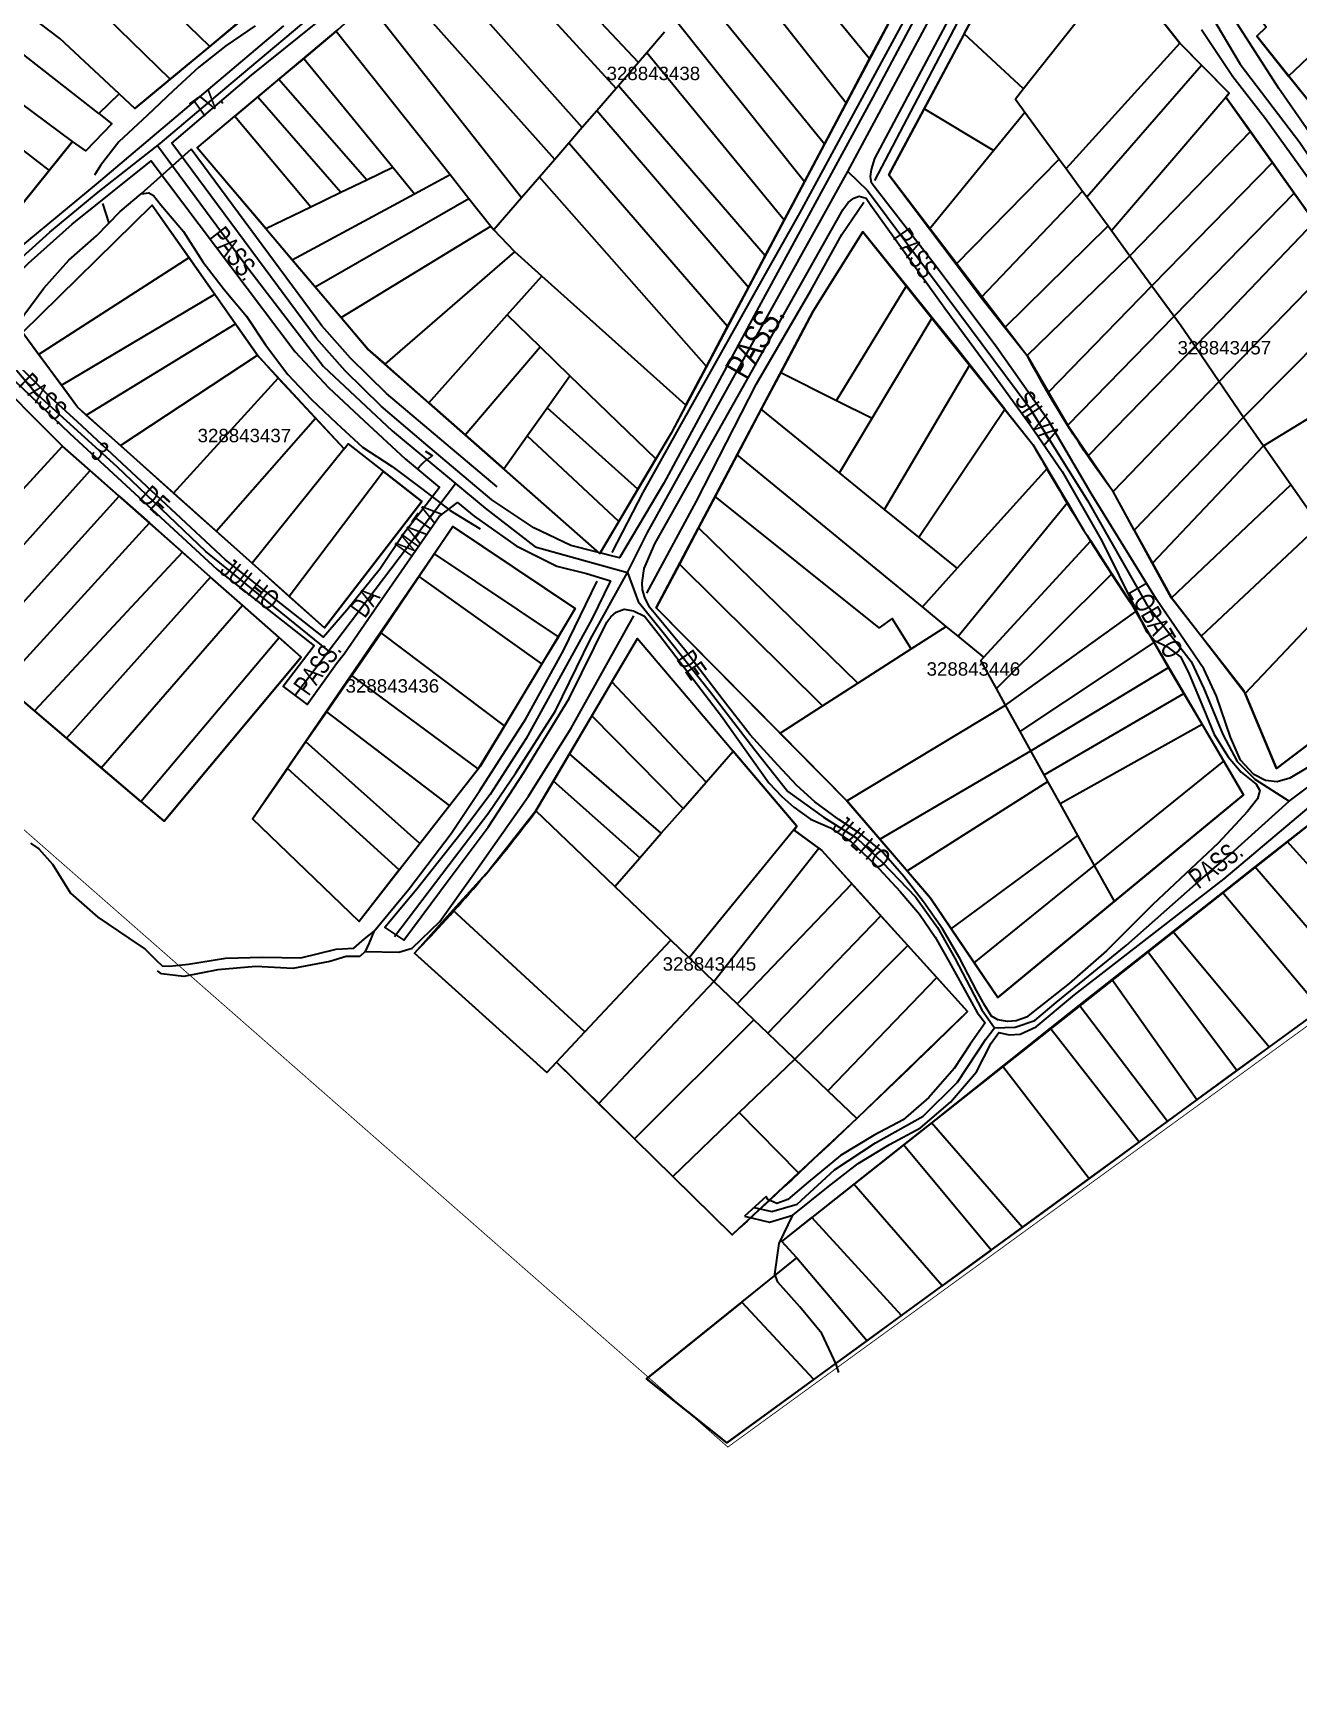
# Model space of a CAD drawing. Extents: x 206155 to 208014, y 4847439 to 4850017.
# Drawn here: x 206524.6 to 206713.7, y 4849320.9 to 4849569.2 of the extents above; entities that cross this region are included whole.
import ezdxf
from ezdxf.enums import TextEntityAlignment as Align

# ---------------------------------------------------------------- set-up
doc = ezdxf.new("R2010")
doc.units = 0
doc.header["$LTSCALE"] = 1.5
doc.header["$MEASUREMENT"] = 0
for name, color, linetype in [('CD-MALHA-LOTES', 40, 'CONTINUOUS'), ('CD_TXT_QUADRA', 7, 'CONTINUOUS'), ('HD-CURSO-PERENE', 170, 'CONTINUOUS'), ('HD-VALAS-DRENOS', 170, 'CONTINUOUS'), ('LM-LIM-SETOR-FISCAL', 7, 'CONTINUOUS'), ('RU-QUADRAS', 6, 'CONTINUOUS'), ('SV-CAMINHO-TRILHA', 20, 'CONTINUOUS'), ('SV-EIXO-RUA-N-PAV', 6, 'CONTINUOUS'), ('SV-RUA-NAO-PAV-S-GUIA-C-GUIA', 7, 'CONTINUOUS'), ('SV-TXT-RUA-N-PAV-S-GUIA-C-GUIA', 7, 'CONTINUOUS')]:
    doc.layers.add(name, color=color, linetype=linetype)
doc.styles.add('3288-43-2D_TXT$0$ARIAL', font='ARIAL.TTF')
doc.styles.add('ARIAL', font='ARIAL.TTF')
doc.linetypes.add('Limite', pattern='A,20,-3,[130,ltypeshp.shx,S=6.35,R=0,X=0,Y=0],-3,20', length=46)

msp = doc.modelspace()

# ---------------------------------------------------------------- linework, layer by layer
at = {"layer": 'CD-MALHA-LOTES'}
for points in [[(206663.82, 4849569.07), (206676.42, 4849592.59), (206687.08, 4849579.04)], [(206615.14, 4849564.79), (206592.08, 4849589.34)], [(206611.78, 4849560.9), (206588.62, 4849586.24)], [(206649.67, 4849565.32), (206631.97, 4849586.92)], [(206551.04, 4849567.19), (206533.78, 4849583.98)], [(206606.72, 4849555.04), (206583.28, 4849581.44)], [(206646.17, 4849558.71), (206628.87, 4849580.7)], [(206712.3, 4849562.76), (206730.69, 4849580.23)], [(206545.12, 4849562.27), (206528, 4849579.03)], [(206687.08, 4849579.04), (206672.68, 4849560.82)], [(206696.02, 4849567.69), (206687.08, 4849579.04)], [(206602.62, 4849550.29), (206578.58, 4849577.22)], [(206642.92, 4849552.58), (206624.33, 4849575.44)], [(206537.5, 4849560.1), (206528.61, 4849568.39), (206521.42, 4849573.85)], [(206597.66, 4849544.54), (206574.66, 4849573.7)], [(206551.04, 4849567.19), (206555.14, 4849570.59)], [(206639.92, 4849546.93), (206620.63, 4849571.16)], [(206649.67, 4849565.32), (206653.23, 4849572.01)], [(206569.93, 4849569.47), (206565.09, 4849565.4)], [(206569.93, 4849569.47), (206586.96, 4849548.02)], [(206619.02, 4849569.29), (206616.38, 4849566.23)], [(206663.82, 4849569.07), (206657.82, 4849557.87)], [(206672.68, 4849560.82), (206663.82, 4849569.07)], [(206708.96, 4849570.07), (206707.53, 4849568.73), (206712.3, 4849562.76)], [(206534.45, 4849557.17), (206521.22, 4849567.52)], [(206545.12, 4849562.27), (206551.04, 4849567.19)], [(206565.09, 4849565.4), (206561.37, 4849562.28)], [(206565.09, 4849565.4), (206578.39, 4849549.11)], [(206616.38, 4849566.23), (206615.14, 4849564.79)], [(206636.88, 4849541.19), (206616.38, 4849566.23)], [(206646.17, 4849558.71), (206649.67, 4849565.32)], [(206696.02, 4849567.69), (206679.04, 4849548.95)], [(206699.28, 4849564.38), (206696.02, 4849567.69)], [(206530.54, 4849552.97), (206516.87, 4849563.1)], [(206615.14, 4849564.79), (206612.12, 4849561.29)], [(206682.14, 4849544.7), (206699.28, 4849564.38)], [(206702.94, 4849559.61), (206703.42, 4849560.18), (206699.28, 4849564.38)], [(206509.2, 4849562.38), (206527.04, 4849548.63)], [(206537.5, 4849560.1), (206539.86, 4849557.92), (206545.12, 4849562.27)], [(206561.37, 4849562.28), (206558.23, 4849559.64)], [(206561.37, 4849562.28), (206574.5, 4849547.24)], [(206611.78, 4849560.9), (206608.9, 4849557.56)], [(206612.12, 4849561.29), (206611.78, 4849560.9)], [(206634.06, 4849535.87), (206612.12, 4849561.29)], [(206672.68, 4849560.82), (206671.47, 4849559.3), (206672.88, 4849557.37)], [(206716.04, 4849558.09), (206712.3, 4849562.76)], [(206534.45, 4849557.17), (206537.5, 4849560.1)], [(206558.23, 4849559.64), (206554.79, 4849556.76)], [(206558.23, 4849559.64), (206570.63, 4849545.38)], [(206642.92, 4849552.58), (206646.17, 4849558.71)], [(206657.82, 4849557.87), (206652.53, 4849548), (206658.63, 4849539.89)], [(206668.18, 4849551.6), (206657.82, 4849557.87)], [(206685.81, 4849539.68), (206702.94, 4849559.61)], [(206706.59, 4849554.48), (206702.94, 4849559.61)], [(206534.45, 4849557.17), (206536.42, 4849555.63), (206532.5, 4849551.59), (206530.54, 4849552.97)], [(206559.4, 4849539.97), (206549.17, 4849552.04), (206554.79, 4849556.76)], [(206554.79, 4849556.76), (206566.13, 4849543.21)], [(206608.9, 4849557.56), (206606.72, 4849555.04)], [(206631.56, 4849531.16), (206608.9, 4849557.56)], [(206668.18, 4849551.6), (206672.88, 4849557.37)], [(206672.88, 4849557.37), (206678.01, 4849550.35)], [(206527.04, 4849548.63), (206530.54, 4849552.97)], [(206606.72, 4849555.04), (206604.73, 4849552.73)], [(206688.58, 4849535.9), (206690.32, 4849537.69), (206706.59, 4849554.48)], [(206709.88, 4849549.85), (206706.59, 4849554.48)], [(206604.73, 4849552.73), (206602.62, 4849550.29)], [(206628.45, 4849525.29), (206604.73, 4849552.73)], [(206639.92, 4849546.93), (206642.92, 4849552.58)], [(206658.63, 4849539.89), (206668.18, 4849551.6)], [(206522.94, 4849543.54), (206527.04, 4849548.63)], [(206574.5, 4849547.24), (206578.39, 4849549.11)], [(206578.39, 4849549.11), (206581.63, 4849545.14)], [(206581.63, 4849545.14), (206586.96, 4849548.02)], [(206586.96, 4849548.02), (206589.77, 4849544.47)], [(206602.62, 4849550.29), (206600.31, 4849547.62)], [(206662.59, 4849534.64), (206678.01, 4849550.35)], [(206678.01, 4849550.35), (206679.04, 4849548.95)], [(206679.04, 4849548.95), (206681.52, 4849545.55)], [(206709.88, 4849549.85), (206691.88, 4849531.38)], [(206713.14, 4849545.26), (206709.88, 4849549.85)], [(206570.63, 4849545.38), (206574.5, 4849547.24)], [(206600.31, 4849547.62), (206597.66, 4849544.54)], [(206625.28, 4849519.31), (206600.31, 4849547.62)], [(206636.88, 4849541.19), (206639.92, 4849546.93)], [(206666.37, 4849529.63), (206681.52, 4849545.55)], [(206681.52, 4849545.55), (206682.14, 4849544.7)], [(206525.46, 4849521.12), (206523.03, 4849524.4), (206542.45, 4849543.44), (206547.94, 4849535.61)], [(206559.4, 4849539.97), (206566.13, 4849543.21)], [(206563.36, 4849535.29), (206581.63, 4849545.14)], [(206566.13, 4849543.21), (206570.63, 4849545.38)], [(206566.79, 4849531.24), (206589.77, 4849544.47)], [(206589.77, 4849544.47), (206593.06, 4849540.33)], [(206597.66, 4849544.54), (206593.52, 4849539.75)], [(206682.14, 4849544.7), (206685.32, 4849540.36)], [(206713.14, 4849545.26), (206695.2, 4849526.84)], [(206716.19, 4849540.98), (206713.14, 4849545.26)], [(206634.06, 4849535.87), (206636.88, 4849541.19)], [(206698.33, 4849522.35), (206702.25, 4849526.43), (206716.19, 4849540.98)], [(206559.4, 4849539.97), (206563.36, 4849535.29)], [(206570.69, 4849526.64), (206593.06, 4849540.33)], [(206593.06, 4849540.33), (206593.52, 4849539.75)], [(206596.63, 4849536.45), (206593.52, 4849539.75)], [(206655.19, 4849531.37), (206648.66, 4849539.47), (206641.22, 4849527.58), (206636.39, 4849518.44)], [(206658.63, 4849539.89), (206662.59, 4849534.64)], [(206669.9, 4849525.15), (206685.32, 4849540.36)], [(206685.32, 4849540.36), (206685.81, 4849539.68)], [(206685.81, 4849539.68), (206688.58, 4849535.9)], [(206525.46, 4849521.12), (206547.94, 4849535.61)], [(206547.94, 4849535.61), (206551.78, 4849530.14)], [(206577.25, 4849519.67), (206596.63, 4849536.45)], [(206600.66, 4849532.85), (206596.63, 4849536.45)], [(206631.56, 4849531.16), (206634.06, 4849535.87)], [(206673.24, 4849520.96), (206688.58, 4849535.9)], [(206688.58, 4849535.9), (206691.88, 4849531.38)], [(206701.93, 4849517.1), (206719.94, 4849535.7)], [(206563.36, 4849535.29), (206566.79, 4849531.24)], [(206662.59, 4849534.64), (206666.37, 4849529.63)], [(206566.79, 4849531.24), (206570.69, 4849526.64)], [(206595.49, 4849527.04), (206600.66, 4849532.85)], [(206622.22, 4849513.54), (206600.66, 4849532.85)], [(206628.45, 4849525.29), (206631.56, 4849531.16)], [(206644.74, 4849514.27), (206655.19, 4849531.37)], [(206659.03, 4849526.6), (206655.19, 4849531.37)], [(206676.39, 4849515.51), (206691.88, 4849531.38)], [(206691.88, 4849531.38), (206695.2, 4849526.84)], [(206528.86, 4849516.52), (206551.78, 4849530.14)], [(206551.78, 4849530.14), (206554.9, 4849525.7)], [(206666.37, 4849529.63), (206669.9, 4849525.15)], [(206723.84, 4849530.21), (206705.58, 4849511.77)], [(206532.58, 4849512.08), (206554.9, 4849525.7)], [(206554.9, 4849525.7), (206558.16, 4849521.03)], [(206570.69, 4849526.64), (206574.67, 4849521.94), (206577.25, 4849519.67)], [(206583.8, 4849513.9), (206595.49, 4849527.04)], [(206600.41, 4849522.28), (206595.49, 4849527.04)], [(206650.05, 4849511.62), (206659.03, 4849526.6)], [(206664.67, 4849519.56), (206662.64, 4849522.12), (206659.03, 4849526.6)], [(206679.28, 4849510.54), (206695.2, 4849526.84)], [(206695.2, 4849526.84), (206696.22, 4849525.43), (206698.33, 4849522.35)], [(206625.28, 4849519.31), (206628.45, 4849525.29)], [(206669.9, 4849525.15), (206673.24, 4849520.96)], [(206528.86, 4849516.52), (206525.46, 4849521.12)], [(206537.69, 4849507.51), (206558.16, 4849521.03)], [(206558.16, 4849521.03), (206561.28, 4849517.61)], [(206589.2, 4849509.14), (206600.41, 4849522.28)], [(206604.88, 4849517.95), (206600.41, 4849522.28)], [(206673.24, 4849520.96), (206676.39, 4849515.51)], [(206682.38, 4849506.02), (206698.33, 4849522.35)], [(206698.33, 4849522.35), (206701.93, 4849517.1)], [(206708.53, 4849507.46), (206730.48, 4849520.87)], [(206583.8, 4849513.9), (206577.25, 4849519.67)], [(206622.22, 4849513.54), (206625.28, 4849519.31)], [(206636.39, 4849518.44), (206633.48, 4849512.93)], [(206636.39, 4849518.44), (206644.74, 4849514.27)], [(206651.91, 4849497.96), (206664.67, 4849519.56)], [(206669.91, 4849512.94), (206664.67, 4849519.56)], [(206532.58, 4849512.08), (206531.29, 4849513.24), (206528.86, 4849516.52)], [(206545.63, 4849500.41), (206561.28, 4849517.61)], [(206561.28, 4849517.61), (206566.84, 4849511.62)], [(206601.46, 4849513.13), (206604.88, 4849517.95)], [(206617.73, 4849505.52), (206604.88, 4849517.95)], [(206701.93, 4849517.1), (206698.87, 4849513.94), (206686.06, 4849500.66)], [(206701.93, 4849517.1), (206705.58, 4849511.77)], [(206583.8, 4849513.9), (206589.2, 4849509.14)], [(206622.22, 4849513.54), (206619.99, 4849509.35), (206617.73, 4849505.52)], [(206644.74, 4849514.27), (206650.05, 4849511.62)], [(206679.28, 4849510.54), (206676.39, 4849515.51)], [(206529.03, 4849507.44), (206524.43, 4849512.03)], [(206537.69, 4849507.51), (206532.58, 4849512.08)], [(206551.98, 4849494.73), (206566.84, 4849511.62)], [(206566.84, 4849511.62), (206571.11, 4849507.03)], [(206598.5, 4849508.95), (206601.46, 4849513.13)], [(206615.04, 4849500.97), (206601.46, 4849513.13)], [(206633.48, 4849512.93), (206629.87, 4849506.11)], [(206645.16, 4849503.45), (206633.48, 4849512.93)], [(206645.16, 4849503.45), (206650.05, 4849511.62)], [(206657.01, 4849493.83), (206669.91, 4849512.94)], [(206669.91, 4849512.94), (206674.09, 4849507.66), (206676.2, 4849504.1)], [(206689.24, 4849494.85), (206705.58, 4849511.77)], [(206705.58, 4849511.77), (206708.53, 4849507.46)], [(206589.2, 4849509.14), (206595, 4849504.03)], [(206595, 4849504.03), (206598.5, 4849508.95)], [(206612.2, 4849496.17), (206598.5, 4849508.95)], [(206679.28, 4849510.54), (206682.38, 4849506.02)], [(206506.82, 4849483.2), (206529.03, 4849507.44)], [(206533.17, 4849503.76), (206529.03, 4849507.44)], [(206545.63, 4849500.41), (206537.69, 4849507.51)], [(206571.11, 4849507.03), (206557.38, 4849489.91)], [(206571.11, 4849507.03), (206571.71, 4849507.78), (206577.03, 4849503.63)], [(206629.87, 4849506.11), (206626.6, 4849499.92)], [(206657.56, 4849483.4), (206629.87, 4849506.11)], [(206682.38, 4849506.02), (206686.06, 4849500.66)], [(206691.94, 4849489.93), (206708.53, 4849507.46)], [(206712.64, 4849501.62), (206708.53, 4849507.46)], [(206511.27, 4849479.41), (206533.17, 4849503.76)], [(206537.49, 4849499.96), (206533.17, 4849503.76)], [(206562.9, 4849484.97), (206568.19, 4849480.24), (206582.75, 4849499.17), (206577.03, 4849503.63)], [(206577.03, 4849503.63), (206562.9, 4849484.97)], [(206595, 4849504.03), (206609.36, 4849491.37), (206612.2, 4849496.17)], [(206615.04, 4849500.97), (206617.73, 4849505.52)], [(206651.91, 4849497.96), (206645.16, 4849503.45)], [(206676.2, 4849504.1), (206662.75, 4849489.16)], [(206679.23, 4849498.98), (206676.2, 4849504.1)], [(206612.2, 4849496.17), (206615.04, 4849500.97)], [(206694.78, 4849484.74), (206712.64, 4849501.62)], [(206716.02, 4849496.83), (206712.64, 4849501.62)], [(206515.56, 4849475.75), (206537.49, 4849499.96)], [(206537.49, 4849499.96), (206538.28, 4849499.27), (206542.02, 4849495.96)], [(206551.98, 4849494.73), (206545.63, 4849500.41)], [(206626.6, 4849499.92), (206624.11, 4849495.22)], [(206655.87, 4849477.11), (206653.03, 4849481.65), (206651.08, 4849480.28), (206626.6, 4849499.92)], [(206662.93, 4849479), (206679.23, 4849498.98)], [(206679.23, 4849498.98), (206681.42, 4849495.28), (206682.72, 4849493.27)], [(206689.24, 4849494.85), (206686.06, 4849500.66)], [(206520.09, 4849471.9), (206542.02, 4849495.96)], [(206546.95, 4849491.59), (206542.02, 4849495.96)], [(206657.01, 4849493.83), (206651.91, 4849497.96)], [(206557.38, 4849489.91), (206551.98, 4849494.73)], [(206603.15, 4849478.93), (206605.68, 4849483.13), (206587.38, 4849495.4), (206584.62, 4849491.3)], [(206624.11, 4849495.22), (206621.23, 4849489.76)], [(206647.92, 4849472), (206624.11, 4849495.22)], [(206662.75, 4849489.16), (206657.01, 4849493.83)], [(206666.76, 4849475.86), (206682.72, 4849493.27)], [(206685.9, 4849488.32), (206682.72, 4849493.27)], [(206689.24, 4849494.85), (206691.94, 4849489.93)], [(206699.23, 4849479.02), (206716.91, 4849495.59)], [(206546.95, 4849491.59), (206524.86, 4849467.83)], [(206551.16, 4849487.86), (206546.95, 4849491.59)], [(206584.62, 4849491.3), (206582.36, 4849487.93)], [(206603.15, 4849478.93), (206584.62, 4849491.3)], [(206562.9, 4849484.97), (206557.38, 4849489.91)], [(206621.23, 4849489.76), (206617.78, 4849483.23), (206636.28, 4849464.51)], [(206642.63, 4849468.6), (206621.23, 4849489.76)], [(206662.75, 4849489.16), (206657.56, 4849483.4)], [(206685.9, 4849488.32), (206668.63, 4849471.17)], [(206685.9, 4849488.32), (206688.86, 4849483.73), (206689.47, 4849482.69)], [(206691.94, 4849489.93), (206694.78, 4849484.74)], [(206529.64, 4849463.76), (206551.16, 4849487.86)], [(206555.91, 4849483.66), (206551.16, 4849487.86)], [(206582.36, 4849487.93), (206576.68, 4849479.5)], [(206600.69, 4849474.86), (206582.36, 4849487.93)], [(206705.8, 4849470.43), (206722.49, 4849488.1)], [(206534.82, 4849459.35), (206555.91, 4849483.66)], [(206561.39, 4849478.8), (206555.91, 4849483.66)], [(206661.12, 4849480.48), (206657.56, 4849483.4)], [(206699.23, 4849479.02), (206694.78, 4849484.74)], [(206669.99, 4849468.71), (206689.47, 4849482.69)], [(206692.2, 4849478.05), (206689.47, 4849482.69)], [(206540.74, 4849454.31), (206544.23, 4849451.34), (206564.68, 4849475.88), (206561.39, 4849478.8)], [(206540.74, 4849454.31), (206561.39, 4849478.8)], [(206572.3, 4849473.16), (206576.68, 4849479.5)], [(206595.1, 4849465.6), (206576.68, 4849479.5)], [(206603.15, 4849478.93), (206600.69, 4849474.86)], [(206611.16, 4849472.18), (206614.99, 4849478.67), (206629.3, 4849461.8)], [(206655.87, 4849477.11), (206661.12, 4849480.48)], [(206662.93, 4849479), (206661.12, 4849480.48)], [(206666.76, 4849475.86), (206662.93, 4849479)], [(206705.8, 4849470.43), (206699.23, 4849479.02)], [(206647.92, 4849472), (206655.87, 4849477.11)], [(206672.18, 4849464.76), (206692.2, 4849478.05)], [(206694.37, 4849474.35), (206692.2, 4849478.05)], [(206600.69, 4849474.86), (206595.1, 4849465.6)], [(206668.63, 4849471.17), (206666.3, 4849475.36), (206666.76, 4849475.86)], [(206673.77, 4849461.89), (206694.37, 4849474.35)], [(206696.66, 4849470.45), (206694.37, 4849474.35)], [(206705.8, 4849470.43), (206710.5, 4849459.22), (206731.9, 4849475.49)], [(206524.86, 4849467.83), (206520.09, 4849471.9)], [(206572.3, 4849473.16), (206568.53, 4849467.71)], [(206591.16, 4849459.17), (206572.3, 4849473.16)], [(206611.16, 4849472.18), (206608.17, 4849467.12)], [(206625.23, 4849457.17), (206611.16, 4849472.18)], [(206642.63, 4849468.6), (206647.92, 4849472)], [(206669.99, 4849468.71), (206668.63, 4849471.17)], [(206636.28, 4849464.51), (206642.63, 4849468.6)], [(206646.28, 4849454.41), (206669.99, 4849468.71)], [(206672.18, 4849464.76), (206669.99, 4849468.71)], [(206675.76, 4849458.3), (206696.66, 4849470.45)], [(206699.36, 4849465.86), (206696.66, 4849470.45)], [(206529.64, 4849463.76), (206524.86, 4849467.83)], [(206568.53, 4849467.71), (206565.42, 4849463.23)], [(206586.88, 4849453.69), (206568.53, 4849467.71)], [(206608.17, 4849467.12), (206604.8, 4849461.42)], [(206621.79, 4849453.25), (206608.17, 4849467.12)], [(206534.82, 4849459.35), (206529.64, 4849463.76)], [(206595.1, 4849465.6), (206591.16, 4849459.17)], [(206636.28, 4849464.51), (206646.28, 4849454.41)], [(206673.77, 4849461.89), (206672.18, 4849464.76)], [(206678.15, 4849454.01), (206699.36, 4849465.86)], [(206702.6, 4849460.34), (206699.36, 4849465.86)], [(206565.42, 4849463.23), (206562.66, 4849459.24)], [(206582.44, 4849448), (206565.42, 4849463.23)], [(206604.8, 4849461.42), (206602.4, 4849457.35)], [(206618.53, 4849449.54), (206604.8, 4849461.42)], [(206625.23, 4849457.17), (206629.3, 4849461.8)], [(206638.81, 4849450.59), (206629.3, 4849461.8)], [(206651.22, 4849448.66), (206673.77, 4849461.89)], [(206675.76, 4849458.3), (206673.77, 4849461.89)], [(206540.74, 4849454.31), (206534.82, 4849459.35)], [(206579.36, 4849444.06), (206573.37, 4849436.38), (206557.44, 4849451.7), (206562.66, 4849459.24)], [(206579.36, 4849444.06), (206562.66, 4849459.24)], [(206586.88, 4849453.69), (206591.16, 4849459.17)], [(206683.3, 4849444.73), (206702.6, 4849460.34)], [(206686.26, 4849439.39), (206705.56, 4849455.31), (206702.6, 4849460.34)], [(206602.4, 4849457.35), (206599.78, 4849452.92)], [(206615.32, 4849445.89), (206602.4, 4849457.35)], [(206621.79, 4849453.25), (206625.23, 4849457.17)], [(206655.27, 4849443.93), (206676.32, 4849457.31)], [(206676.32, 4849457.31), (206675.76, 4849458.3)], [(206678.15, 4849454.01), (206676.32, 4849457.31)], [(206582.44, 4849448), (206586.88, 4849453.69)], [(206646.28, 4849454.41), (206651.22, 4849448.66)], [(206680.81, 4849449.21), (206678.15, 4849454.01)], [(206599.78, 4849452.92), (206592.84, 4849444.08), (206587.39, 4849438.03)], [(206611.57, 4849441.61), (206599.78, 4849452.92)], [(206618.53, 4849449.54), (206621.79, 4849453.25)], [(206717.11, 4849452.26), (206712.09, 4849448.31)], [(206615.32, 4849445.89), (206618.53, 4849449.54)], [(206638.81, 4849450.59), (206622.72, 4849430.91)], [(206642.1, 4849447.31), (206638.39, 4849450.03), (206638.81, 4849450.59)], [(206651.22, 4849448.66), (206655.27, 4849443.93)], [(206661.88, 4849435.26), (206680.81, 4849449.21)], [(206683.3, 4849444.73), (206680.81, 4849449.21)], [(206579.36, 4849444.06), (206582.44, 4849448)], [(206626.38, 4849427.4), (206642.1, 4849447.31)], [(206642.1, 4849447.31), (206642.54, 4849446.99), (206647.03, 4849442.01)], [(206712.09, 4849448.31), (206707.28, 4849444.53)], [(206727.76, 4849430.98), (206712.09, 4849448.31)], [(206611.57, 4849441.61), (206615.32, 4849445.89)], [(206655.27, 4849443.93), (206658.75, 4849439.87), (206661.88, 4849435.26)], [(206665.3, 4849430.2), (206683.3, 4849444.73)], [(206686.26, 4849439.39), (206683.3, 4849444.73)], [(206707.28, 4849444.53), (206702.41, 4849440.69)], [(206722.36, 4849427.04), (206707.28, 4849444.53)], [(206619.96, 4849433.56), (206611.57, 4849441.61)], [(206629.88, 4849424.04), (206647.03, 4849442.01)], [(206651.37, 4849437.21), (206647.03, 4849442.01)], [(206665.3, 4849430.2), (206668.82, 4849425.01), (206686.26, 4849439.39)], [(206702.41, 4849440.69), (206694.98, 4849434.85)], [(206717.1, 4849423.2), (206702.41, 4849440.69)], [(206587.39, 4849438.03), (206581.63, 4849431.63), (206601.43, 4849413.78), (206602.89, 4849415.34)], [(206607.12, 4849419.86), (206587.39, 4849438.03)], [(206634.48, 4849419.64), (206651.37, 4849437.21)], [(206655.37, 4849432.78), (206651.37, 4849437.21)], [(206661.88, 4849435.26), (206665.3, 4849430.2)], [(206694.98, 4849434.85), (206691.21, 4849431.87)], [(206709.42, 4849417.59), (206694.98, 4849434.85)], [(206607.12, 4849419.86), (206619.96, 4849433.56)], [(206622.72, 4849430.91), (206619.96, 4849433.56)], [(206638.5, 4849415.77), (206655.37, 4849432.78)], [(206659.7, 4849427.97), (206655.37, 4849432.78)], [(206691.21, 4849431.87), (206685.9, 4849427.7)], [(206704.58, 4849414.06), (206691.21, 4849431.87)], [(206626.38, 4849427.4), (206622.72, 4849430.91)], [(206609.18, 4849409.16), (206626.38, 4849427.4)], [(206629.88, 4849424.04), (206626.38, 4849427.4)], [(206643.45, 4849411.03), (206659.7, 4849427.97)], [(206647.76, 4849406.9), (206664.3, 4849422.88), (206659.7, 4849427.97)], [(206685.9, 4849427.7), (206681.01, 4849423.85)], [(206698.6, 4849409.69), (206685.9, 4849427.7)], [(206632.36, 4849421.67), (206629.88, 4849424.04)], [(206681.01, 4849423.85), (206676.66, 4849420.4)], [(206694.21, 4849406.48), (206681.01, 4849423.85)], [(206632.36, 4849421.67), (206614.55, 4849403.88), (206609.18, 4849409.16)], [(206634.48, 4849419.64), (206632.36, 4849421.67)], [(206709.42, 4849417.59), (206717.1, 4849423.2)], [(206602.89, 4849415.34), (206607.12, 4849419.86)], [(206638.5, 4849415.77), (206634.48, 4849419.64)], [(206676.66, 4849420.4), (206669.55, 4849414.75)], [(206689.96, 4849403.38), (206676.66, 4849420.4)], [(206704.58, 4849414.06), (206709.42, 4849417.59)], [(206602.89, 4849415.34), (206609.18, 4849409.16)], [(206630.18, 4849407.78), (206638.5, 4849415.77)], [(206643.45, 4849411.03), (206638.5, 4849415.77)], [(206669.55, 4849414.75), (206658.9, 4849406.28)], [(206682.47, 4849397.9), (206669.55, 4849414.75)], [(206698.6, 4849409.69), (206704.58, 4849414.06)], [(206647.76, 4849406.9), (206643.45, 4849411.03)], [(206694.21, 4849406.48), (206698.6, 4849409.69)], [(206639.03, 4849398.76), (206629.13, 4849389.53), (206620.26, 4849398.26), (206630.18, 4849407.78)], [(206639.03, 4849398.76), (206630.18, 4849407.78)], [(206639.03, 4849398.76), (206647.76, 4849406.9)], [(206689.96, 4849403.38), (206694.21, 4849406.48)], [(206658.9, 4849406.28), (206654.74, 4849402.99)], [(206672.51, 4849390.63), (206658.9, 4849406.28)], [(206654.74, 4849402.99), (206647.32, 4849397.09)], [(206667.83, 4849387.21), (206654.74, 4849402.99)], [(206682.47, 4849397.9), (206689.96, 4849403.38)], [(206647.32, 4849397.09), (206641.04, 4849392.1)], [(206660.5, 4849381.87), (206647.32, 4849397.09)], [(206672.51, 4849390.63), (206682.47, 4849397.9)], [(206638.81, 4849386.06), (206636.53, 4849388.52), (206641.04, 4849392.1)], [(206654.44, 4849377.45), (206641.04, 4849392.1)], [(206667.83, 4849387.21), (206672.51, 4849390.63)], [(206667.83, 4849387.21), (206664.92, 4849385.09), (206660.5, 4849381.87)], [(206630.57, 4849379.43), (206638.81, 4849386.06)], [(206638.81, 4849386.06), (206649.29, 4849373.69)], [(206654.44, 4849377.45), (206660.5, 4849381.87)], [(206630.57, 4849379.43), (206616.31, 4849367.98), (206628.31, 4849358.4), (206641.35, 4849367.91)], [(206641.35, 4849367.91), (206630.57, 4849379.43)], [(206649.29, 4849373.69), (206654.44, 4849377.45)], [(206641.35, 4849367.91), (206649.29, 4849373.69)]]:
    msp.add_lwpolyline(points, dxfattribs=at)
at = {"layer": 'CD-MALHA-LOTES', "linetype": 'Continuous'}
msp.add_lwpolyline([(206614.55, 4849403.88), (206620.26, 4849398.26)], dxfattribs=at)
at = {"layer": 'HD-CURSO-PERENE'}
for p, q in [((206524.22, 4849448.07), (206525.49, 4849447.21)), ((206525.49, 4849447.21), (206527.55, 4849444.93)), ((206527.55, 4849444.93), (206530.21, 4849440.61)), ((206530.21, 4849440.61), (206534.32, 4849437.01)), ((206534.32, 4849437.01), (206538.92, 4849433.87)), ((206538.92, 4849433.87), (206541.39, 4849432.2)), ((206572.58, 4849432.37), (206574.16, 4849433.75)), ((206574.16, 4849433.75), (206575.55, 4849434.87)), ((206575.55, 4849434.87), (206574.86, 4849433.16)), ((206541.39, 4849432.2), (206543.02, 4849430.57)), ((206564.64, 4849430.91), (206569.93, 4849432.24)), ((206569.93, 4849432.24), (206572.58, 4849432.37)), ((206574.26, 4849431.88), (206573.45, 4849431.13)), ((206574.86, 4849433.16), (206574.26, 4849431.88)), ((206543.02, 4849430.57), (206543.93, 4849429.73)), ((206543.8, 4849428.53), (206543.25, 4849428.96)), ((206543.93, 4849429.73), (206545.03, 4849429.7)), ((206545.03, 4849429.7), (206547.88, 4849429.98)), ((206552.25, 4849429.14), (206547.16, 4849428.12)), ((206547.88, 4849429.98), (206553.38, 4849430.86)), ((206557.95, 4849429.62), (206552.25, 4849429.14)), ((206553.38, 4849430.86), (206558.93, 4849431.04)), ((206563.46, 4849429.34), (206557.95, 4849429.62)), ((206558.93, 4849431.04), (206564.64, 4849430.91)), ((206569.01, 4849430.37), (206563.46, 4849429.34)), ((206571.45, 4849431.15), (206569.01, 4849430.37)), ((206573.45, 4849431.13), (206571.45, 4849431.15)), ((206547.16, 4849428.12), (206543.8, 4849428.53))]:
    msp.add_line(p, q, dxfattribs=at)
at = {"layer": 'HD-VALAS-DRENOS', "flags": 128}
for points in [[(206611.17, 4849491.51), (206615.83, 4849500.47), (206620.86, 4849509.51), (206633.51, 4849532.07), (206639.22, 4849542.26), (206655.96, 4849573.14), (206670.31, 4849600.78)], [(206650.47, 4849547.15), (206662.85, 4849570.83), (206676.98, 4849596.24)], [(206557.82, 4849570.26), (206553.45, 4849567.29), (206549.39, 4849564.08), (206545.59, 4849560.53), (206541.68, 4849556.87), (206537.46, 4849552.93), (206534.71, 4849549.4), (206533.8, 4849547.95)], [(206548.27, 4849551.8), (206540.8, 4849545.13)], [(206593.99, 4849501.33), (206583.85, 4849509.91), (206577.44, 4849515.3), (206572.1, 4849520.59), (206567.81, 4849525.42), (206548.27, 4849551.8)], [(206522.17, 4849524.05), (206523.23, 4849527.02), (206526.23, 4849531.06), (206529.97, 4849535.22), (206534.13, 4849538.88), (206537.63, 4849542.49), (206540.8, 4849545.13), (206541.95, 4849545.3), (206542.65, 4849544.91), (206543.73, 4849543.52), (206547.09, 4849539.51), (206550, 4849534.99), (206553.17, 4849530.83), (206556.53, 4849526.87), (206559.39, 4849522.55), (206562.71, 4849518.13), (206566.22, 4849514.43), (206569.97, 4849510.87), (206573.88, 4849507.27), (206578.32, 4849504.37), (206582.68, 4849501.08), (206586.98, 4849497.78), (206591.47, 4849495.08)], [(206535.01, 4849543.7), (206535.95, 4849540.75)], [(206616.36, 4849485.46), (206623.81, 4849499.18), (206632.77, 4849516.73), (206640.89, 4849530.71), (206645.52, 4849539.09), (206648.82, 4849543.9)], [(206575.55, 4849434.87), (206580.82, 4849441.2), (206587.11, 4849449.5), (206591.42, 4849455.92), (206598.28, 4849466.68), (206603.9, 4849476.87), (206608.96, 4849487.24)], [(206574.26, 4849431.88), (206579.3, 4849431.76), (206581.29, 4849432.39), (206585.44, 4849436.35), (206590.5, 4849443.48), (206598.7, 4849455.11), (206605.06, 4849465.27), (206614.44, 4849482.05)]]:
    msp.add_lwpolyline(points, dxfattribs=at)
at = {"layer": 'LM-LIM-SETOR-FISCAL', "linetype": 'Limite', "ltscale": 0.1, "const_width": 0.13, "flags": 128}
msp.add_lwpolyline([(207693.53, 4847579.56), (207661.03, 4847549.31), (207612.7, 4847504.12), (207608.58, 4847500.27), (207585.3, 4847478.55), (207576.34, 4847469.74), (207571.87, 4847465.34), (207556.36, 4847486.66), (207540.14, 4847507.78), (207531.85, 4847519.47), (207511.91, 4847545.61), (207506.17, 4847553.18), (207498.88, 4847562.81), (207463.75, 4847610.71), (207457.67, 4847619.01), (207440.44, 4847642.51), (207431.06, 4847656.73), (207427.79, 4847661.69), (207410.24, 4847685.38), (207400.06, 4847698.96), (207390.62, 4847713.26), (207368.81, 4847743.14), (207367.63, 4847745.51), (207365.1, 4847750.55), (207350.49, 4847771.92), (207340.01, 4847785.42), (207333.8, 4847793.43), (207328.91, 4847799.72), (207315.6, 4847819.35), (207310.76, 4847826.26), (207285.87, 4847860.83), (207260.72, 4847896.98), (207248.23, 4847915.4), (207242.67, 4847921.29), (207202.51, 4847892.47), (207193.03, 4847885.67), (207186.34, 4847883.83), (207169.47, 4847906.92), (207159.13, 4847921.36), (207145.03, 4847940.16), (207134.22, 4847955.66), (207130.37, 4847960.22), (207126.09, 4847965.9), (207111.59, 4847986.15), (207100.06, 4848001.48), (207090.77, 4848014.03), (207087.01, 4848019.05), (207075.04, 4848034.33), (207069.37, 4848045.04), (207069.26, 4848049.8), (207069.11, 4848053.33), (207066.5, 4848058.01), (207060.87, 4848065.4), (207031.95, 4848105.77), (207020.41, 4848120.82), (207005.92, 4848142.54), (206995.35, 4848155.22), (206982.67, 4848172.12), (206959.42, 4848202.77), (206955.58, 4848209.27), (206948.97, 4848217), (206956.28, 4848221.98), (206974.04, 4848236.91), (207015.88, 4848269.11), (207005.71, 4848281.99), (206987.16, 4848307.84), (206966.87, 4848336.83), (206960.49, 4848346.74), (207051.18, 4848413.73), (207093.59, 4848446.09), (207106.7, 4848455.88), (207140.72, 4848483.45), (207169.66, 4848504.88), (207261.26, 4848571.24), (207250.42, 4848586.92), (207233.64, 4848611.27), (207214.13, 4848640.25), (207199.66, 4848661.86), (207162.16, 4848719.72), (207148.67, 4848740.27), (207138.58, 4848756.16), (207114.21, 4848785.08), (207108.98, 4848791.97), (207099.68, 4848804.07), (207089.04, 4848833.89), (207075.28, 4848852.41), (207054.15, 4848879.42), (207034.07, 4848905.39), (207008.79, 4848936.89), (207002.49, 4848944.75), (206978.67, 4848976.02), (206968.98, 4848989.87), (206958.44, 4849004.76), (206966.26, 4849011.39), (206981.71, 4849023.09), (207002.58, 4849038.25), (207026.18, 4849059.14), (207039.09, 4849069.24), (207048.4, 4849077.1), (207033.93, 4849094.44), (207025.31, 4849104.91), (207019.34, 4849111.98), (206955.53, 4849187.19), (206739.99, 4849438.83), (206628.48, 4849357.79), (206159.3, 4849769.3), (206177.89, 4849842.97), (206311.32, 4849828.25), (206318.97, 4849888.04), (206376.86, 4849879.93), (206422.43, 4850015.06), (206474.48, 4850006.62), (206492.19, 4850011.1), (206819.81, 4849985.62), (206867.89, 4849970.66), (206761.86, 4849758.64), (206955.52, 4849737.17), (206981.38, 4849733.58), (207038.29, 4849725.23), (207070.29, 4849722.03), (207093.76, 4849719.89), (207136.42, 4849713.49), (207187.69, 4849706.67), (207206.03, 4849702.71), (207217.82, 4849703), (207238.05, 4849700.95), (207257.69, 4849697.98), (207277.63, 4849691.43), (207298.76, 4849680.12), (207307.69, 4849672.68), (207325.58, 4849647.34), (207339.6, 4849627.48), (207365.17, 4849591.27), (207375.36, 4849576.96), (207394.56, 4849549.23), (207402.02, 4849538.56), (207409.91, 4849527.9), (207417.58, 4849518.68), (207445.75, 4849483.09), (207461.51, 4849464.09), (207489.49, 4849426.56), (207512.94, 4849401.39), (207520.93, 4849386.71), (207524.83, 4849382.69), (207529.48, 4849377.88), (207540.69, 4849361.49), (207560.95, 4849335.89), (207577.23, 4849307.07), (207583.74, 4849297.42), (207628.15, 4849239.89), (207643.22, 4849219.05), (207658.02, 4849201.49), (207693.22, 4849158.83), (207705.61, 4849141.39), (207712.86, 4849133.84), (207725.65, 4849112.01), (207736.66, 4849084.67), (207739.33, 4849078.11), (207747.93, 4849059.71), (207757.22, 4849040.43), (207775.14, 4849006.28), (207791.99, 4848977.54), (207792.78, 4848975.77), (207795.96, 4848968.62), (207802.2, 4848960.18), (207825.03, 4848930.31), (207842.53, 4848910.15), (207856.41, 4848891.07), (207858.75, 4848886.94), (207866.81, 4848872.74), (207869.94, 4848867.11), (207871.77, 4848863.82), (207879.69, 4848853.91), (207882.92, 4848845.94), (207889.76, 4848830.42), (207897.96, 4848811.56), (207901.5, 4848803.37), (207910.93, 4848782.03), (207925.43, 4848746.58), (207927.76, 4848740.69), (207935.19, 4848724.84), (207938.98, 4848722.35), (207951.29, 4848714.3), (207953.61, 4848706.94), (207955.87, 4848700.21), (207959.42, 4848694.96), (207980.21, 4848656.63), (207983.23, 4848650.23), (207987.97, 4848639.65), (207991.98, 4848624.34), (207992.34, 4848618.14), (207992.71, 4848609.76), (207992.35, 4848598.91), (207989.51, 4848588.21), (207986.21, 4848576.49), (207981.13, 4848552.93), (207979.22, 4848544.32), (207974.12, 4848527.55), (207970.47, 4848512.96), (207968.53, 4848505.21), (207962.87, 4848484.57), (207961.77, 4848475.9), (207962.44, 4848471.73), (207962.76, 4848468.22), (207963.58, 4848460.32), (207965.62, 4848437.71), (207970.3, 4848417.74), (207973.97, 4848405.11), (207979.52, 4848388.8), (207983.37, 4848372.15), (207985.88, 4848361.34), (207994.8, 4848328.69), (207998.94, 4848313.63), (208000.94, 4848308.61), (208001.28, 4848301.24), (208004.29, 4848290.86), (208006.08, 4848286.4), (208007.64, 4848282.49), (208010.65, 4848271.5), (208010.53, 4848262.57), (208009.71, 4848251.17), (208006.89, 4848242.28), (208002.27, 4848228.55), (207997.36, 4848212.8), (207991.07, 4848194.77), (207987.4, 4848183.31), (207984.51, 4848174.56), (207981.76, 4848167.44), (207976.41, 4848152.41), (207973.09, 4848141.61), (207967.4, 4848130.11), (207964.22, 4848121.42), (207961.45, 4848112.84), (207955.63, 4848098.17), (207952.19, 4848088.84), (207947.6, 4848075.6), (207943.28, 4848060.34), (207938.8, 4848047.89), (207935.95, 4848038.31), (207931.75, 4848023.44), (207924.02, 4847983.95), (207922.67, 4847973.36), (207921, 4847963.57), (207920.32, 4847960.19), (207917.77, 4847945.28), (207916.42, 4847941.01), (207910.26, 4847922.04), (207901.41, 4847892.98), (207897.62, 4847878.65), (207892.25, 4847865.58), (207878.3, 4847837.34), (207872.42, 4847829.43), (207870.47, 4847825.73), (207866.98, 4847818.64), (207853.99, 4847795.84), (207843.32, 4847778.24), (207832.06, 4847762.95), (207814.75, 4847736.4), (207805.8, 4847721.97), (207788.79, 4847698.98), (207782.07, 4847685.13), (207771.56, 4847663.44), (207770.16, 4847648.29), (207754.59, 4847638.36), (207743.55, 4847627.73)], close=True, dxfattribs=at)
at = {"layer": 'RU-QUADRAS', "color": 6, "linetype": 'Continuous'}
for points in [[(206452.18, 4849529.83), (206469.14, 4849549.67), (206470.5, 4849548.62), (206491.8, 4849575.11), (206517.53, 4849602.67), (206541.7, 4849622.88), (206542.16, 4849622.31), (206570.93, 4849648.49), (206592.36, 4849665.71), (206621.93, 4849630.9), (206589.73, 4849598.54), (206589.39, 4849598.97), (206539.86, 4849557.92), (206537.5, 4849560.1), (206534.45, 4849557.17), (206536.42, 4849555.63), (206532.5, 4849551.59), (206530.54, 4849552.97), (206489.11, 4849501.54), (206469.5, 4849515.61)], [(206549.17, 4849552.04), (206570.23, 4849569.72), (206632.58, 4849625.99), (206652.53, 4849611.72), (206667.71, 4849599.32), (206619.99, 4849509.35), (206609.36, 4849491.37), (206574.67, 4849521.94)], [(206523.03, 4849524.4), (206542.45, 4849543.44), (206558.36, 4849520.76), (206571.11, 4849507.03), (206571.71, 4849507.78), (206582.75, 4849499.17), (206568.19, 4849480.24), (206531.29, 4849513.24)], [(206494.78, 4849494.81), (206516.67, 4849519.79), (206529.23, 4849507.23), (206564.68, 4849475.88), (206544.23, 4849451.34), (206502.21, 4849487.12), (206502.82, 4849487.8)], [(206557.44, 4849451.7), (206587.38, 4849495.4), (206605.68, 4849483.13), (206591.45, 4849459.55), (206573.37, 4849436.38)], [(206616.31, 4849367.98), (206638.81, 4849386.06), (206636.53, 4849388.52), (206742.36, 4849472.13), (206764.86, 4849488.68), (206787.36, 4849457.05), (206765.74, 4849441.88), (206761, 4849448.49), (206743.85, 4849436.42), (206740.56, 4849440.33), (206628.31, 4849358.4)]]:
    msp.add_lwpolyline(points, close=True, dxfattribs=at)
for points in [[(206681.16, 4849602.77), (206702.81, 4849643.01), (206703.6, 4849641.67), (206761.72, 4849583.66), (206767.67, 4849576.84), (206808.06, 4849535.51, 0.015148), (206761.26, 4849500.54), (206758.26, 4849504.41), (206758.67, 4849504.78), (206707.53, 4849568.73), (206708.96, 4849570.07), (206691.16, 4849593.5)], [(206652.53, 4849548), (206676.42, 4849592.59), (206696.02, 4849567.69), (206703.42, 4849560.18), (206702.94, 4849559.61), (206737.2, 4849511.42), (206737.5, 4849510.09), (206751.53, 4849490.41), (206710.5, 4849459.22), (206705.65, 4849470.77), (206694.8, 4849484.7), (206686.07, 4849500.63, -0.037675), (206673.33, 4849520.79)], [(206617.78, 4849483.23), (206641.22, 4849527.58), (206648.66, 4849539.47), (206674.09, 4849507.66, 0.018841), (206688.86, 4849483.73), (206705.56, 4849455.31), (206668.82, 4849425.01), (206658.75, 4849439.87), (206646.38, 4849454.3)], [(206581.63, 4849431.63, 0.031799), (206599.63, 4849452.66), (206614.99, 4849478.67), (206638.81, 4849450.59), (206638.39, 4849450.03), (206642.54, 4849446.99), (206664.3, 4849422.88, -0.008704), (206629.13, 4849389.53), (206602.89, 4849415.34), (206601.43, 4849413.78)]]:
    msp.add_lwpolyline(points, format="xyb", close=True, dxfattribs=at)
at = {"layer": 'SV-CAMINHO-TRILHA'}
for p, q in [((206636.13, 4849388.23), (206638.2, 4849392.43)), ((206635.5, 4849383.64), (206636.13, 4849388.23)), ((206635.97, 4849382.44), (206635.5, 4849383.64)), ((206639.23, 4849378.73), (206635.97, 4849382.44)), ((206642.54, 4849374.77), (206639.23, 4849378.73)), ((206644.65, 4849370.19), (206642.54, 4849374.77)), ((206645.07, 4849368.94), (206644.65, 4849370.19))]:
    msp.add_line(p, q, dxfattribs=at)
at = {"layer": 'SV-EIXO-RUA-N-PAV'}
for points in [[(206578.66, 4849434.12), (206586.81, 4849444.86), (206592.74, 4849452.64), (206596.81, 4849458.57), (206602.74, 4849467.83), (206607.93, 4849478.57), (206613.46, 4849488.54), (206616.45, 4849494.5), (206646.44, 4849548.5), (206674.82, 4849601.39), (206700.4, 4849649.51), (206725.75, 4849698.14), (206740.69, 4849724.65), (206755.36, 4849749.73), (206758.46, 4849753.54), (206762.03, 4849757.91)], [(206518.46, 4849525.85), (206519.09, 4849529.29), (206520.96, 4849533.5), (206522.99, 4849535.69), (206527.14, 4849539.43), (206534.36, 4849545.37), (206543.63, 4849552.69), (206553.27, 4849560.84), (206569.76, 4849574.74), (206587, 4849590.31), (206604.6, 4849605.5), (206623.69, 4849624.96), (206628.04, 4849628.64), (206632.37, 4849631.61)], [(206696.99, 4849578.18), (206705.07, 4849564.53), (206713.98, 4849552.83), (206720.25, 4849543.49), (206731.67, 4849529.28), (206738.08, 4849523.43), (206744.49, 4849516.47), (206751.18, 4849505.32), (206756.08, 4849498.45), (206760.16, 4849493.52), (206766.78, 4849487.49), (206777.92, 4849476.35), (206785.72, 4849466.32), (206792.97, 4849459.21), (206809.96, 4849444.17), (206828.91, 4849428.29)], [(206543.22, 4849552.36), (206556.9, 4849533.89), (206568.03, 4849519.35), (206578.29, 4849509.72), (206592.2, 4849498.17), (206599.68, 4849492.39), (206613.46, 4849488.54), (206615.1, 4849484.22), (206618.59, 4849479.82), (206625.74, 4849470.83), (206632.52, 4849462.03), (206637.47, 4849455.8), (206642.79, 4849451.95), (206647.74, 4849448.83), (206651.59, 4849445.17), (206656.54, 4849440.03), (206659.84, 4849435.45), (206662.41, 4849430.86), (206666.44, 4849423.16), (206668.32, 4849420.45)], [(206646.44, 4849548.5), (206649.38, 4849545.64), (206661.27, 4849529.71), (206673.45, 4849513.32), (206682.25, 4849499.28), (206691.06, 4849483.82), (206697.72, 4849475.25), (206699.62, 4849471.21), (206702.48, 4849464.31), (206704.62, 4849460.26), (206707.24, 4849457.65), (206712.4, 4849454.36)], [(206568.78, 4849476.8), (206550.46, 4849491.68), (206537.19, 4849504.32), (206524.86, 4849515.55), (206520.34, 4849520.86), (206518.46, 4849525.85)], [(206563.77, 4849470.17), (206587.75, 4849501.86)], [(206632.42, 4849393.6), (206635.06, 4849392.98), (206638.85, 4849394.12), (206644.4, 4849399.23), (206650.57, 4849403.29), (206657.7, 4849407.25), (206662.81, 4849412.36), (206667.04, 4849418.79), (206668.32, 4849420.45), (206671.43, 4849420.58), (206674.36, 4849421.56), (206677.54, 4849424.24), (206688.04, 4849432.79), (206698.46, 4849441.99), (206703.74, 4849446.51), (206712.4, 4849454.36), (206720.75, 4849460.63)]]:
    msp.add_lwpolyline(points, dxfattribs=at)
at = {"layer": 'SV-RUA-NAO-PAV-S-GUIA-C-GUIA', "flags": 128}
for points in [[(206670.23, 4849597.37), (206650.14, 4849559.59), (206633.11, 4849528.25), (206618.91, 4849501.87), (206612.31, 4849490.72), (206605.01, 4849492.55), (206599.48, 4849495.22), (206593.19, 4849499.41), (206583.05, 4849507.99), (206576.64, 4849513.39), (206571.3, 4849518.67), (206567.01, 4849523.5), (206545.36, 4849552.72), (206557.27, 4849562.89), (206573.8, 4849576.23)], [(206717.92, 4849461.03), (206712.51, 4849457.81), (206710.61, 4849457.23), (206708.84, 4849457.45), (206707.09, 4849458.33), (206705.11, 4849460.46), (206703.61, 4849463.9), (206701.52, 4849470.03), (206699.61, 4849474.11), (206692.56, 4849484.48), (206682.77, 4849500.33), (206676.51, 4849511.06), (206668.69, 4849522.17), (206659.46, 4849534.47), (206650.48, 4849546.02), (206649.97, 4849546.81), (206649.81, 4849547.76), (206649.94, 4849548.77), (206650.47, 4849550.43), (206675, 4849596.64)], [(206772.66, 4849575.66), (206783.86, 4849564.08), (206800.46, 4849547.35), (206810.63, 4849536.57), (206761, 4849498.28), (206746.85, 4849515.17), (206744.13, 4849519.29), (206737.57, 4849526.51), (206730.34, 4849534.93), (206724.34, 4849541.46), (206720.37, 4849546.21), (206716.17, 4849553.22), (206710.85, 4849560.91), (206704.2, 4849571.19)], [(206562.07, 4849570.27), (206534.07, 4849546.6), (206522.49, 4849537.02)], [(206699.26, 4849569.72), (206703.97, 4849562.67), (206708.86, 4849556.42), (206718.82, 4849542.54)], [(206521.92, 4849517.18), (206530.05, 4849509.38), (206552.16, 4849488.99), (206566.62, 4849477.56), (206561.99, 4849471.51), (206565.58, 4849468.82), (206569.98, 4849474.91), (206571.15, 4849476.39), (206576.21, 4849483.74), (206585.33, 4849496.91), (206588.09, 4849498.99), (206590.55, 4849496.95), (206596.85, 4849492.5), (206602.92, 4849489.46), (206607.37, 4849488.38), (206610.92, 4849487.3), (206608.14, 4849481.54), (206598.32, 4849463.72), (206592.94, 4849455.34), (206588.56, 4849449.52), (206581.97, 4849441.21), (206577.19, 4849435.44), (206580.03, 4849433.57), (206586.66, 4849442.48), (206592.65, 4849450.47), (206598, 4849458.61), (206604.75, 4849469.72), (206610.39, 4849481.12), (206610.98, 4849481.89), (206611.78, 4849482.61), (206612.97, 4849483.05), (206614.38, 4849482.82), (206616.04, 4849481.99), (206618.28, 4849479.17), (206627.52, 4849467.07), (206634.62, 4849457.1), (206636.55, 4849455.07), (206638.37, 4849453.45), (206640.85, 4849451.68), (206643.82, 4849450.37), (206646.91, 4849448.25), (206650.46, 4849444.95), (206654.22, 4849440.84), (206657.14, 4849437.44), (206659.47, 4849434.04), (206661.58, 4849430.32), (206665.74, 4849422.76), (206666.96, 4849421.19), (206664.72, 4849418.02), (206662.29, 4849414.36), (206658.55, 4849410.05), (206654.67, 4849406.71), (206650.33, 4849404.39), (206645.34, 4849401.36), (206640.51, 4849397.37), (206637.46, 4849394.8), (206635.79, 4849394.21), (206634.45, 4849394.82), (206634.2, 4849395.27), (206630.97, 4849392.29)], [(206630.97, 4849392.29), (206634.73, 4849391.43), (206638.2, 4849392.43), (206643.53, 4849396.72), (206647.94, 4849400.16), (206652.64, 4849403.01), (206657.28, 4849405.49), (206661.77, 4849409.36), (206665.66, 4849413.86), (206667.82, 4849418.18), (206668.99, 4849419.75), (206670.54, 4849419.42), (206672.2, 4849419.5), (206674.58, 4849420.63), (206680.32, 4849425.37), (206702.66, 4849442.75), (206730.61, 4849466.31)]]:
    msp.add_lwpolyline(points, dxfattribs=at)
for points in [[(206531.27, 4849511.08), (206526.72, 4849515.21), (206523, 4849518.95), (206519.69, 4849525.97), (206520.78, 4849530.64), (206522.14, 4849533.06), (206523.92, 4849534.79), (206530.45, 4849540.59), (206542.29, 4849550.1), (206563.82, 4849521.53), (206568.78, 4849516.19), (206574.12, 4849511.23), (206580.24, 4849505.52), (206585.4, 4849501.23), (206582.87, 4849498), (206580.05, 4849494.36), (206576.5, 4849489.09), (206571.54, 4849482.92), (206568.02, 4849478.87), (206553.39, 4849490.43)], [(206645.67, 4849542.75), (206646.46, 4849543.86), (206647.3, 4849544.52), (206648.1, 4849544.78), (206649.15, 4849544.5), (206649.87, 4849543.46), (206660.9, 4849528.03), (206667.33, 4849519.35), (206673.66, 4849510.62), (206678.47, 4849503.62), (206684.37, 4849493.29), (206689.52, 4849482.89), (206690.96, 4849479.88), (206692.26, 4849478.38), (206694.11, 4849477.49), (206696.18, 4849475.87), (206697.42, 4849473.33), (206699.6, 4849468.2), (206701.2, 4849464.31), (206703.25, 4849460.99), (206705.19, 4849458.66), (206707.47, 4849456.89), (206707.98, 4849455.94), (206707.65, 4849454.68), (206706.17, 4849452.81), (206701.78, 4849448.09), (206692, 4849438.9), (206685.06, 4849431.97), (206679.5, 4849427.08), (206673.11, 4849422.06), (206671.6, 4849421.51), (206670.27, 4849421.42), (206668.86, 4849421.68), (206667.9, 4849422.19), (206666.88, 4849423.78), (206665.65, 4849426.02), (206663.17, 4849430.84), (206660.56, 4849435.27), (206657.75, 4849439.28), (206654.79, 4849443.1), (206651.38, 4849446.96), (206648.14, 4849449.57), (206645.06, 4849451.63), (206641.47, 4849454.24), (206638.78, 4849456.71), (206635.93, 4849459.72), (206631.81, 4849464.28), (206627.78, 4849469.43), (206622.02, 4849477.02), (206616.77, 4849483.36), (206616.05, 4849484.8), (206615.7, 4849485.93), (206615.67, 4849487), (206615.99, 4849489.11), (206617.59, 4849492.83), (206631.95, 4849518.42)]]:
    msp.add_lwpolyline(points, close=True, dxfattribs=at)

# ---------------------------------------------------------------- texts
at = {"layer": 'CD_TXT_QUADRA', "color": 7, "linetype": 'Continuous', "style": 'ARIAL'}
for s, p in [('328843438', (206617.35, 4849563.15)), ('328843457', (206702.7, 4849522.14)), ('328843437', (206556.21, 4849509.01)), ('328843446', (206665.18, 4849474.11)), ('328843436', (206578.33, 4849471.58)), ('328843445', (206625.73, 4849430.01))]:
    msp.add_text(s, height=2, dxfattribs=at).set_placement(p, align=Align.MIDDLE)
at = {"layer": 'SV-TXT-RUA-N-PAV-S-GUIA-C-GUIA', "width": 0.7}
for s, height, rotation, style, p in [('TV.', 3, 36, 'ARIAL', (206549.63, 4849556.22)), ('PASS.', 3, 308, 'ARIAL', (206550.91, 4849538.7)), ('PASS.', 3, 305, 'ARIAL', (206653.03, 4849538.62)), ('PASS.', 4, 60, 'ARIAL', (206631.37, 4849517.13)), ('PASS.', 3, 316, 'ARIAL', (206522.27, 4849516.47, 12.82)), ('SILVA', 3, 304, 'ARIAL', (206671.22, 4849514.36)), ('3          DE', 3, 318, 'ARIAL', (206533.02, 4849506.1)), ('7 ', 3, 327, 'ARIAL', (206581.59, 4849504.37)), ('PASS.       DA         MATA', 3, 54.0719, '3288-43-2D_TXT$0$ARIAL', (206565.81, 4849469.94)), ('JULHO', 3, 322, 'ARIAL', (206552.36, 4849488.56)), ('LOBATO', 3, 300, 'ARIAL', (206688.15, 4849485.67)), ('DE', 3, 305, 'ARIAL', (206620.7, 4849475.53)), ('JULHO', 3, 319, 'ARIAL', (206643.91, 4849450.19)), ('PASS.', 3, 37, 'ARIAL', (206698.85, 4849441.12))]:
    msp.add_text(s, height=height, rotation=rotation, dxfattribs=dict(at, style=style)).set_placement(p)

doc.saveas('drawing.dxf')
